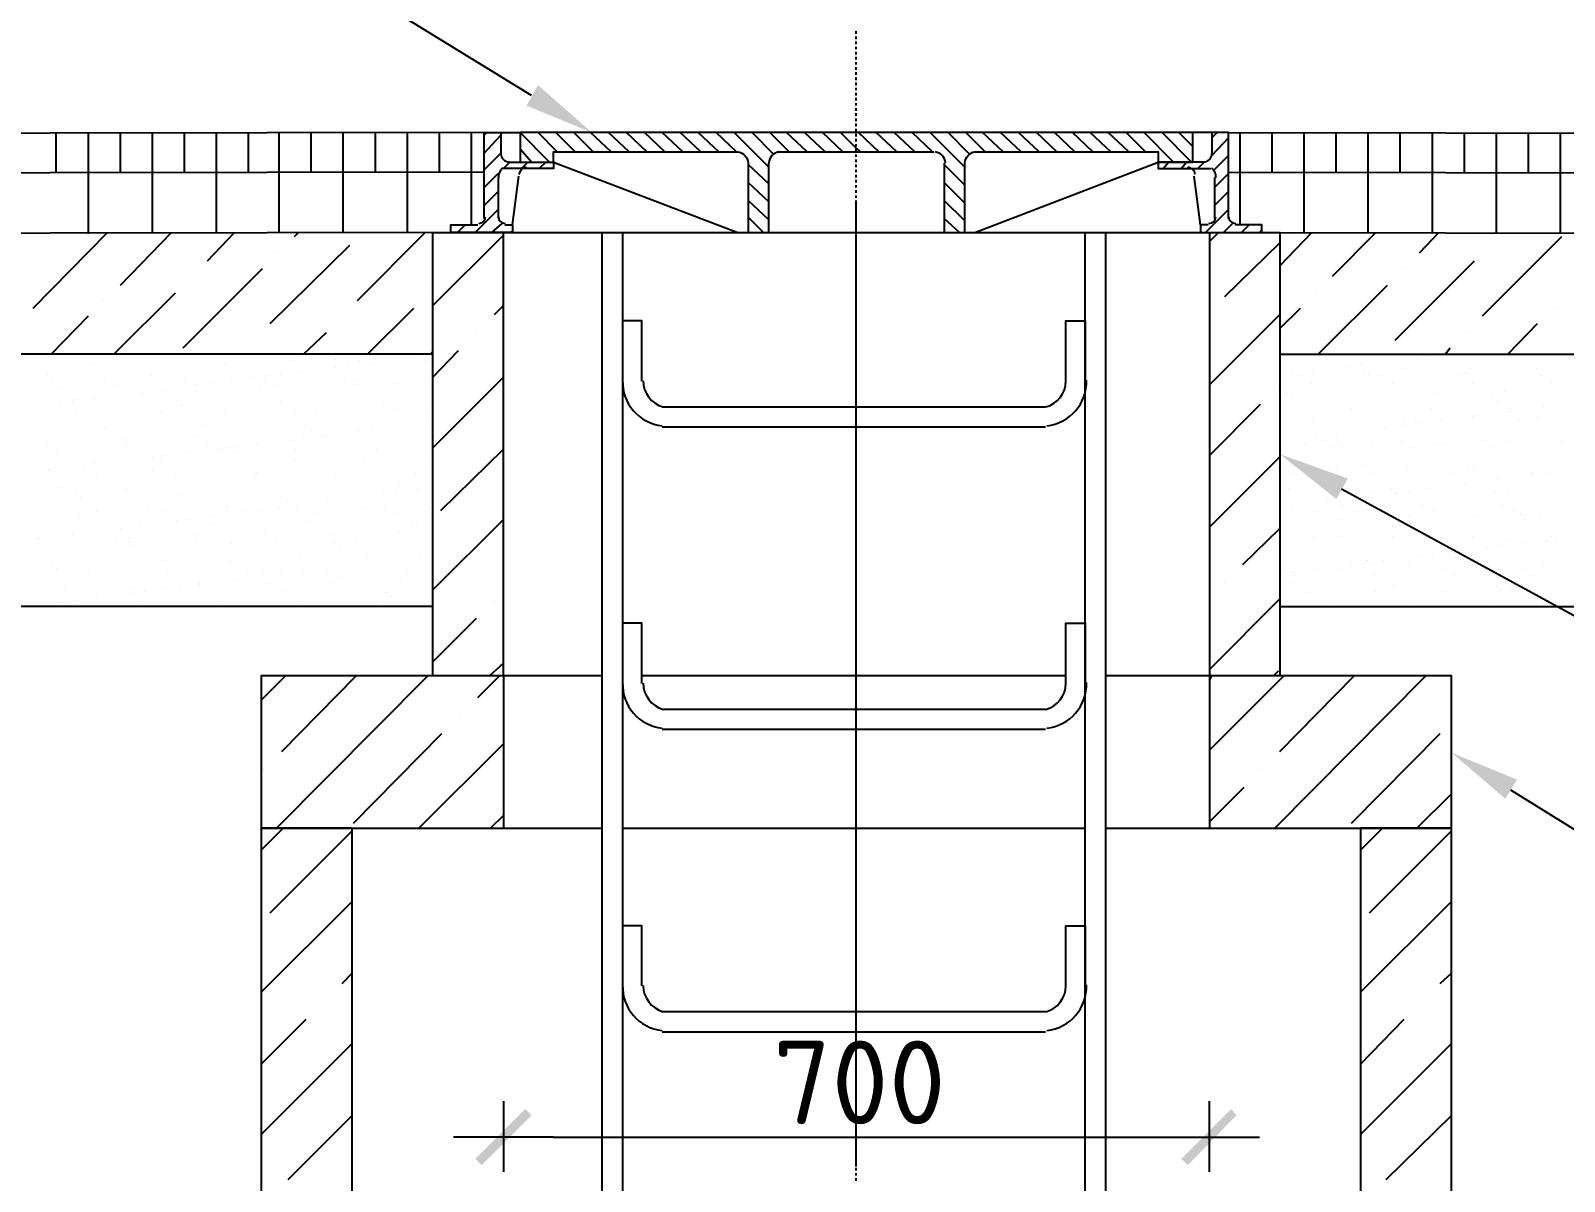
# Model space of a CAD drawing. Extents: x 8646 to 18206, y -17605 to -192.
# Drawn here: x 11437.5 to 11488.2, y -8217.4 to -8179.3 of the extents above; entities that cross this region are included whole.
import ezdxf

# ---------------------------------------------------------------- set-up
doc = ezdxf.new("R2010")
doc.units = 0
for name, color, linetype in [('PDF__0', 7, 'CONTINUOUS'), ('PDF__ПОС', 7, 'CONTINUOUS'), ('PDF__ПРОЕКТ', 7, 'CONTINUOUS'), ('PDF__ТЕКСТ', 7, 'CONTINUOUS'), ('PDF__УСИЛЕНИЕ', 7, 'CONTINUOUS')]:
    doc.layers.add(name, color=color, linetype=linetype)
doc.styles.add('PDF_ISOCPEUR', font='isocpeur.ttf')

msp = doc.modelspace()

# ---------------------------------------------------------------- linework, layer by layer
at = {"layer": 'PDF__0', "linetype": 'CONTINUOUS'}
for points in [[(11438.336, -8183.981), (11438.336, -8182.667)], [(11439.396, -8183.981), (11439.396, -8182.667)], [(11440.455, -8183.981), (11440.455, -8182.667)], [(11441.515, -8183.981), (11441.515, -8182.667)], [(11442.574, -8183.981), (11442.574, -8182.667)], [(11443.634, -8183.981), (11443.634, -8182.667)], [(11444.693, -8183.981), (11444.693, -8182.667)], [(11445.71, -8183.981), (11445.71, -8182.667)], [(11446.77, -8183.981), (11446.77, -8182.667)], [(11447.829, -8183.981), (11447.829, -8182.667)], [(11448.889, -8183.981), (11448.889, -8182.667)], [(11449.948, -8183.981), (11449.948, -8182.667)], [(11451.007, -8183.981), (11451.007, -8182.667)], [(11452.067, -8183.981), (11452.067, -8182.667)], [(11477.494, -8183.981), (11477.494, -8182.667)], [(11478.554, -8183.981), (11478.554, -8182.667)], [(11479.613, -8183.981), (11479.613, -8182.667)], [(11480.673, -8183.981), (11480.673, -8182.667)], [(11481.732, -8183.981), (11481.732, -8182.667)], [(11482.791, -8183.981), (11482.791, -8182.667)], [(11483.851, -8183.981), (11483.851, -8182.667)], [(11484.91, -8183.981), (11484.91, -8182.667)], [(11485.97, -8183.981), (11485.97, -8182.667)], [(11487.029, -8183.981), (11487.029, -8182.667)], [(11488.089, -8183.981), (11488.089, -8182.667)], [(11437.573, -8188.473), (11440.031, -8185.973)], [(11437.828, -8186.1), (11437.828, -8186.1)], [(11440.455, -8187.71), (11442.15, -8185.973)], [(11443.337, -8186.905), (11444.227, -8185.973)], [(11446.219, -8186.1), (11446.346, -8185.973)], [(11448.295, -8188.219), (11450.541, -8185.973)], [(11478.808, -8187.075), (11479.867, -8185.973)], [(11480.545, -8187.414), (11481.986, -8185.973)], [(11483.427, -8186.651), (11484.063, -8185.973)], [(11485.504, -8188.727), (11488.131, -8186.1)], [(11445.414, -8188.982), (11448.041, -8186.396)], [(11445.668, -8186.651), (11445.668, -8186.651)], [(11485.758, -8186.396), (11485.758, -8186.396)], [(11442.532, -8189.787), (11445.159, -8187.159)], [(11482.622, -8189.533), (11485.249, -8186.905)], [(11482.876, -8187.159), (11482.876, -8187.159)], [(11442.786, -8187.414), (11442.786, -8187.414)], [(11480.079, -8189.999), (11482.368, -8187.71)], [(11439.904, -8188.219), (11439.904, -8188.219)], [(11440.243, -8189.999), (11442.277, -8187.965)], [(11450.668, -8187.965), (11450.668, -8187.965)], [(11479.995, -8187.965), (11479.995, -8187.965)], [(11438.167, -8189.999), (11439.396, -8188.727)], [(11447.787, -8188.727), (11447.787, -8188.727)], [(11448.634, -8189.999), (11450.16, -8188.473)], [(11478.808, -8189.151), (11479.486, -8188.473)], [(11487.877, -8188.473), (11487.877, -8188.473)], [(11446.515, -8189.999), (11447.278, -8189.278)], [(11484.995, -8189.278), (11484.995, -8189.278)], [(11486.351, -8189.999), (11487.326, -8188.982)], [(11444.905, -8189.533), (11444.905, -8189.533)], [(11450.711, -8189.999), (11450.796, -8189.914)], [(11484.275, -8189.999), (11484.444, -8189.787)], [(11450.796, -8198.347), (11423.97, -8198.347)], [(11478.808, -8198.347), (11505.591, -8198.347)], [(11453.126, -8214.705), (11453.126, -8217.036)], [(11476.477, -8217.036), (11476.477, -8214.705)], [(11454.779, -8215.892), (11451.474, -8215.892)], [(11474.782, -8215.892), (11478.13, -8215.892)]]:
    msp.add_lwpolyline(points, dxfattribs=at)
for points in [[(11453.847, -8214.96), (11452.406, -8216.824), (11452.194, -8216.612)], [(11454.059, -8215.172), (11453.847, -8214.96), (11452.406, -8216.824)], [(11475.545, -8216.612), (11475.757, -8216.824), (11477.198, -8214.96)], [(11475.757, -8216.824), (11477.198, -8214.96), (11477.367, -8215.172)]]:
    msp.add_solid(points, dxfattribs=at)
at = {"layer": 'PDF__ПОС', "linetype": 'CONTINUOUS'}
for points in [[(11452.491, -8182.667), (11423.758, -8182.71)], [(11477.113, -8182.667), (11505.845, -8182.71)], [(11452.491, -8183.981), (11423.758, -8184.023)], [(11477.113, -8183.981), (11505.845, -8184.023)], [(11452.491, -8185.973), (11423.758, -8186.015)], [(11477.113, -8185.973), (11505.845, -8186.015)], [(11450.796, -8189.999), (11423.758, -8189.999)], [(11478.808, -8189.999), (11505.845, -8189.999)]]:
    msp.add_lwpolyline(points, dxfattribs=at)
at = {"layer": 'PDF__ПРОЕКТ', "linetype": 'CONTINUOUS'}
for points in [[(11439.396, -8186.015), (11439.396, -8183.981)], [(11441.515, -8185.973), (11441.515, -8183.981)], [(11443.634, -8185.973), (11443.634, -8183.981)], [(11445.71, -8185.973), (11445.71, -8183.981)], [(11447.829, -8185.973), (11447.829, -8183.981)], [(11449.948, -8185.973), (11449.948, -8183.981)], [(11452.067, -8185.718), (11452.067, -8183.981)], [(11477.494, -8185.718), (11477.494, -8183.981)], [(11479.613, -8185.973), (11479.613, -8183.981)], [(11481.732, -8185.973), (11481.732, -8183.981)], [(11483.851, -8185.973), (11483.851, -8183.981)], [(11485.97, -8185.973), (11485.97, -8183.981)], [(11488.089, -8185.973), (11488.089, -8183.981)], [(11439.48, -8190.338), (11439.48, -8190.338)], [(11440.752, -8190.041), (11440.752, -8190.041)], [(11441.727, -8190.295), (11441.727, -8190.295)], [(11443.888, -8190.295), (11443.888, -8190.295)], [(11444.015, -8189.999), (11444.015, -8189.999)], [(11446.176, -8190.211), (11446.176, -8190.211)], [(11447.405, -8190.041), (11447.405, -8190.041)], [(11447.575, -8190.168), (11447.575, -8190.168)], [(11447.575, -8190.422), (11447.575, -8190.422)], [(11447.999, -8190.38), (11447.999, -8190.38)], [(11448.38, -8190.211), (11448.38, -8190.211)], [(11448.719, -8190.295), (11448.719, -8190.295)], [(11449.863, -8190.126), (11449.863, -8190.126)], [(11450.287, -8190.083), (11450.287, -8190.083)], [(11450.541, -8190.211), (11450.541, -8190.211)], [(11481.054, -8190.422), (11481.054, -8190.422)], [(11481.478, -8190.338), (11481.478, -8190.338)], [(11482.198, -8190.253), (11482.198, -8190.253)], [(11483.342, -8190.126), (11483.342, -8190.126)], [(11483.766, -8190.041), (11483.766, -8190.041)], [(11438.04, -8190.677), (11438.04, -8190.677)], [(11438.209, -8190.804), (11438.209, -8190.804)], [(11439.947, -8190.804), (11439.947, -8190.804)], [(11441.472, -8190.719), (11441.472, -8190.719)], [(11442.617, -8190.804), (11442.617, -8190.804)], [(11444.142, -8190.889), (11444.142, -8190.889)], [(11444.863, -8190.761), (11444.863, -8190.761)], [(11445.032, -8190.889), (11445.032, -8190.889)], [(11445.244, -8190.804), (11445.244, -8190.804)], [(11445.286, -8190.719), (11445.286, -8190.719)], [(11445.753, -8190.677), (11445.753, -8190.677)], [(11446.431, -8190.592), (11446.431, -8190.592)], [(11447.871, -8190.804), (11447.871, -8190.804)], [(11448.295, -8190.846), (11448.295, -8190.846)], [(11450.499, -8190.804), (11450.499, -8190.804)], [(11479.232, -8190.634), (11479.232, -8190.634)], [(11479.528, -8190.719), (11479.528, -8190.719)], [(11479.91, -8190.55), (11479.91, -8190.55)], [(11480.588, -8190.55), (11480.588, -8190.55)], [(11481.563, -8190.55), (11481.563, -8190.55)], [(11481.732, -8190.677), (11481.732, -8190.677)], [(11482.156, -8190.719), (11482.156, -8190.719)], [(11482.876, -8190.465), (11482.876, -8190.465)], [(11484.783, -8190.719), (11484.783, -8190.719)], [(11484.995, -8190.634), (11484.995, -8190.634)], [(11485.08, -8190.465), (11485.08, -8190.465)], [(11487.284, -8190.465), (11487.284, -8190.465)], [(11487.453, -8190.719), (11487.453, -8190.719)], [(11487.792, -8190.931), (11487.792, -8190.931)], [(11437.701, -8191.058), (11437.701, -8191.058)], [(11438.421, -8191.143), (11438.421, -8191.143)], [(11440.328, -8191.016), (11440.328, -8191.016)], [(11440.582, -8191.185), (11440.582, -8191.185)], [(11440.752, -8191.312), (11440.752, -8191.312)], [(11441.176, -8191.27), (11441.176, -8191.27)], [(11441.854, -8191.185), (11441.854, -8191.185)], [(11442.871, -8191.101), (11442.871, -8191.101)], [(11442.956, -8191.016), (11442.956, -8191.016)], [(11442.998, -8191.016), (11442.998, -8191.016)], [(11443.464, -8190.973), (11443.464, -8190.973)], [(11445.074, -8191.058), (11445.074, -8191.058)], [(11445.583, -8191.016), (11445.583, -8191.016)], [(11447.236, -8191.058), (11447.236, -8191.058)], [(11448.21, -8191.016), (11448.21, -8191.016)], [(11449.524, -8190.973), (11449.524, -8190.973)], [(11479.02, -8191.27), (11479.02, -8191.27)], [(11479.189, -8191.44), (11479.189, -8191.44)], [(11479.571, -8191.355), (11479.571, -8191.355)], [(11479.867, -8190.973), (11479.867, -8190.973)], [(11481.774, -8191.312), (11481.774, -8191.312)], [(11482.452, -8191.355), (11482.452, -8191.355)], [(11482.537, -8190.973), (11482.537, -8190.973)], [(11483.936, -8191.312), (11483.936, -8191.312)], [(11485.165, -8190.973), (11485.165, -8190.973)], [(11485.843, -8191.397), (11485.843, -8191.397)], [(11486.224, -8191.228), (11486.224, -8191.228)], [(11438.463, -8191.651), (11438.463, -8191.651)], [(11438.887, -8191.567), (11438.887, -8191.567)], [(11438.93, -8191.482), (11438.93, -8191.482)], [(11438.972, -8191.863), (11438.972, -8191.863)], [(11439.608, -8191.482), (11439.608, -8191.482)], [(11441.599, -8191.863), (11441.599, -8191.863)], [(11441.769, -8191.906), (11441.769, -8191.906)], [(11442.32, -8191.524), (11442.32, -8191.524)], [(11442.489, -8191.651), (11442.489, -8191.651)], [(11444.227, -8191.863), (11444.227, -8191.863)], [(11445.753, -8191.567), (11445.753, -8191.567)], [(11446.219, -8191.863), (11446.219, -8191.863)], [(11446.897, -8191.863), (11446.897, -8191.863)], [(11448.422, -8191.821), (11448.422, -8191.821)], [(11449.143, -8191.609), (11449.143, -8191.609)], [(11449.312, -8191.736), (11449.312, -8191.736)], [(11449.524, -8191.821), (11449.524, -8191.821)], [(11450.584, -8191.821), (11450.584, -8191.821)], [(11481.181, -8191.779), (11481.181, -8191.779)], [(11483.809, -8191.779), (11483.809, -8191.779)], [(11486.012, -8191.524), (11486.012, -8191.524)], [(11486.394, -8191.906), (11486.394, -8191.906)], [(11486.436, -8191.779), (11486.436, -8191.779)], [(11486.817, -8191.863), (11486.817, -8191.863)], [(11487.538, -8191.736), (11487.538, -8191.736)], [(11439.565, -8191.948), (11439.565, -8191.948)], [(11439.777, -8192.245), (11439.777, -8192.245)], [(11439.947, -8192.414), (11439.947, -8192.414)], [(11443.21, -8192.33), (11443.21, -8192.33)], [(11443.93, -8191.948), (11443.93, -8191.948)], [(11446.6, -8192.372), (11446.6, -8192.372)], [(11449.482, -8192.372), (11449.482, -8192.372)], [(11450.033, -8192.414), (11450.033, -8192.414)], [(11450.626, -8192.202), (11450.626, -8192.202)], [(11479.91, -8192.118), (11479.91, -8192.118)], [(11480.63, -8192.202), (11480.63, -8192.202)], [(11482.919, -8192.118), (11482.919, -8192.118)], [(11482.961, -8192.372), (11482.961, -8192.372)], [(11483.3, -8192.118), (11483.3, -8192.118)], [(11483.47, -8192.287), (11483.47, -8192.287)], [(11484.105, -8192.202), (11484.105, -8192.202)], [(11484.571, -8192.16), (11484.571, -8192.16)], [(11485.165, -8192.075), (11485.165, -8192.075)], [(11485.249, -8192.033), (11485.249, -8192.033)], [(11486.733, -8192.202), (11486.733, -8192.202)], [(11487.326, -8192.075), (11487.326, -8192.075)], [(11437.997, -8192.923), (11437.997, -8192.923)], [(11438.463, -8192.796), (11438.463, -8192.796)], [(11440.625, -8192.796), (11440.625, -8192.796)], [(11440.625, -8192.923), (11440.625, -8192.923)], [(11442.913, -8192.711), (11442.913, -8192.711)], [(11443.295, -8192.923), (11443.295, -8192.923)], [(11445.117, -8192.669), (11445.117, -8192.669)], [(11445.922, -8192.923), (11445.922, -8192.923)], [(11446.092, -8192.838), (11446.092, -8192.838)], [(11446.515, -8192.753), (11446.515, -8192.753)], [(11446.77, -8192.499), (11446.77, -8192.499)], [(11447.193, -8192.669), (11447.193, -8192.669)], [(11447.278, -8192.711), (11447.278, -8192.711)], [(11448.338, -8192.541), (11448.338, -8192.541)], [(11448.55, -8192.923), (11448.55, -8192.923)], [(11448.804, -8192.457), (11448.804, -8192.457)], [(11449.567, -8192.626), (11449.567, -8192.626)], [(11479.571, -8192.796), (11479.571, -8192.796)], [(11479.995, -8192.753), (11479.995, -8192.753)], [(11480.206, -8192.838), (11480.206, -8192.838)], [(11480.673, -8192.669), (11480.673, -8192.669)], [(11480.757, -8192.88), (11480.757, -8192.88)], [(11481.817, -8192.499), (11481.817, -8192.499)], [(11482.283, -8192.457), (11482.283, -8192.457)], [(11482.834, -8192.838), (11482.834, -8192.838)], [(11485.504, -8192.838), (11485.504, -8192.838)], [(11486.309, -8192.88), (11486.309, -8192.88)], [(11488.131, -8192.838), (11488.131, -8192.838)], [(11438.379, -8193.177), (11438.379, -8193.177)], [(11440.667, -8193.05), (11440.667, -8193.05)], [(11441.006, -8193.135), (11441.006, -8193.135)], [(11441.515, -8193.431), (11441.515, -8193.431)], [(11441.938, -8193.347), (11441.938, -8193.347)], [(11442.659, -8193.262), (11442.659, -8193.262)], [(11443.634, -8193.135), (11443.634, -8193.135)], [(11443.803, -8193.135), (11443.803, -8193.135)], [(11444.057, -8193.092), (11444.057, -8193.092)], [(11444.227, -8193.05), (11444.227, -8193.05)], [(11444.227, -8193.262), (11444.227, -8193.262)], [(11444.947, -8192.965), (11444.947, -8192.965)], [(11446.261, -8193.135), (11446.261, -8193.135)], [(11447.49, -8193.177), (11447.49, -8193.177)], [(11448.931, -8193.135), (11448.931, -8193.135)], [(11479.613, -8192.965), (11479.613, -8192.965)], [(11480.545, -8193.092), (11480.545, -8193.092)], [(11480.884, -8193.008), (11480.884, -8193.008)], [(11481.859, -8192.965), (11481.859, -8192.965)], [(11483.215, -8193.092), (11483.215, -8193.092)], [(11484.02, -8192.965), (11484.02, -8192.965)], [(11484.19, -8192.965), (11484.19, -8192.965)], [(11485.843, -8193.092), (11485.843, -8193.092)], [(11487.58, -8192.965), (11487.58, -8192.965)], [(11487.75, -8193.135), (11487.75, -8193.135)], [(11438.082, -8193.855), (11438.082, -8193.855)], [(11438.124, -8193.813), (11438.124, -8193.813)], [(11439.226, -8193.728), (11439.226, -8193.728)], [(11439.608, -8193.601), (11439.608, -8193.601)], [(11439.692, -8193.686), (11439.692, -8193.686)], [(11440.37, -8193.558), (11440.37, -8193.558)], [(11441.515, -8193.855), (11441.515, -8193.855)], [(11441.811, -8193.558), (11441.811, -8193.558)], [(11443.973, -8193.558), (11443.973, -8193.558)], [(11444.947, -8193.898), (11444.947, -8193.898)], [(11446.261, -8193.474), (11446.261, -8193.474)], [(11448.338, -8193.94), (11448.338, -8193.94)], [(11448.507, -8193.474), (11448.507, -8193.474)], [(11450.202, -8193.94), (11450.202, -8193.94)], [(11450.668, -8193.474), (11450.668, -8193.474)], [(11479.232, -8193.898), (11479.232, -8193.898)], [(11480.715, -8193.813), (11480.715, -8193.813)], [(11481.647, -8193.686), (11481.647, -8193.686)], [(11481.859, -8193.898), (11481.859, -8193.898)], [(11483.003, -8193.728), (11483.003, -8193.728)], [(11484.487, -8193.898), (11484.487, -8193.898)], [(11485.038, -8193.728), (11485.038, -8193.728)], [(11485.207, -8193.728), (11485.207, -8193.728)], [(11485.207, -8193.855), (11485.207, -8193.855)], [(11487.114, -8193.898), (11487.114, -8193.898)], [(11487.368, -8193.728), (11487.368, -8193.728)], [(11487.623, -8193.94), (11487.623, -8193.94)], [(11438.506, -8194.406), (11438.506, -8194.406)], [(11439.65, -8193.982), (11439.65, -8193.982)], [(11440.667, -8194.448), (11440.667, -8194.448)], [(11441.684, -8193.982), (11441.684, -8193.982)], [(11442.277, -8193.982), (11442.277, -8193.982)], [(11442.956, -8194.364), (11442.956, -8194.364)], [(11444.905, -8193.982), (11444.905, -8193.982)], [(11445.159, -8194.321), (11445.159, -8194.321)], [(11447.363, -8194.321), (11447.363, -8194.321)], [(11447.575, -8193.982), (11447.575, -8193.982)], [(11448.507, -8194.109), (11448.507, -8194.109)], [(11449.651, -8194.237), (11449.651, -8194.237)], [(11450.287, -8194.448), (11450.287, -8194.448)], [(11479.105, -8194.448), (11479.105, -8194.448)], [(11482.495, -8194.448), (11482.495, -8194.448)], [(11483.766, -8194.448), (11483.766, -8194.448)], [(11484.91, -8194.279), (11484.91, -8194.279)], [(11485.334, -8194.237), (11485.334, -8194.237)], [(11486.012, -8194.152), (11486.012, -8194.152)], [(11487.157, -8193.982), (11487.157, -8193.982)], [(11438.972, -8194.576), (11438.972, -8194.576)], [(11439.141, -8194.745), (11439.141, -8194.745)], [(11442.405, -8194.66), (11442.405, -8194.66)], [(11445.795, -8194.703), (11445.795, -8194.703)], [(11445.964, -8194.83), (11445.964, -8194.83)], [(11446.854, -8194.915), (11446.854, -8194.915)], [(11447.321, -8194.872), (11447.321, -8194.872)], [(11447.999, -8194.745), (11447.999, -8194.745)], [(11449.143, -8194.618), (11449.143, -8194.618)], [(11449.228, -8194.745), (11449.228, -8194.745)], [(11449.567, -8194.576), (11449.567, -8194.576)], [(11479.698, -8194.618), (11479.698, -8194.618)], [(11480.334, -8194.872), (11480.334, -8194.872)], [(11480.8, -8194.83), (11480.8, -8194.83)], [(11480.884, -8194.957), (11480.884, -8194.957)], [(11481.478, -8194.745), (11481.478, -8194.745)], [(11481.902, -8194.576), (11481.902, -8194.576)], [(11482.622, -8194.576), (11482.622, -8194.576)], [(11482.622, -8194.618), (11482.622, -8194.618)], [(11483.046, -8194.533), (11483.046, -8194.533)], [(11483.512, -8194.957), (11483.512, -8194.957)], [(11484.063, -8194.576), (11484.063, -8194.576)], [(11485.928, -8194.533), (11485.928, -8194.533)], [(11486.182, -8194.957), (11486.182, -8194.957)], [(11486.351, -8194.491), (11486.351, -8194.491)], [(11438.675, -8195.042), (11438.675, -8195.042)], [(11439.057, -8195.296), (11439.057, -8195.296)], [(11439.65, -8195.211), (11439.65, -8195.211)], [(11439.862, -8195.423), (11439.862, -8195.423)], [(11441.345, -8195.042), (11441.345, -8195.042)], [(11441.684, -8195.296), (11441.684, -8195.296)], [(11441.854, -8195.169), (11441.854, -8195.169)], [(11442.744, -8195.466), (11442.744, -8195.466)], [(11443.252, -8195.423), (11443.252, -8195.423)], [(11443.422, -8195.381), (11443.422, -8195.381)], [(11443.973, -8195.042), (11443.973, -8195.042)], [(11444.015, -8195.211), (11444.015, -8195.211)], [(11444.312, -8195.254), (11444.312, -8195.254)], [(11444.566, -8195.211), (11444.566, -8195.211)], [(11445.032, -8195.169), (11445.032, -8195.169)], [(11445.71, -8195.084), (11445.71, -8195.084)], [(11446.303, -8195.126), (11446.303, -8195.126)], [(11446.6, -8195.042), (11446.6, -8195.042)], [(11446.982, -8195.254), (11446.982, -8195.254)], [(11448.55, -8195.084), (11448.55, -8195.084)], [(11449.228, -8195.042), (11449.228, -8195.042)], [(11449.609, -8195.254), (11449.609, -8195.254)], [(11450.711, -8195.084), (11450.711, -8195.084)], [(11479.189, -8195.042), (11479.189, -8195.042)], [(11479.952, -8195.211), (11479.952, -8195.211)], [(11480.079, -8195.338), (11480.079, -8195.338)], [(11480.757, -8195.466), (11480.757, -8195.466)], [(11481.266, -8195.211), (11481.266, -8195.211)], [(11483.046, -8195.381), (11483.046, -8195.381)], [(11483.385, -8195.296), (11483.385, -8195.296)], [(11483.893, -8195.211), (11483.893, -8195.211)], [(11485.249, -8195.338), (11485.249, -8195.338)], [(11486.521, -8195.211), (11486.521, -8195.211)], [(11486.775, -8195.296), (11486.775, -8195.296)], [(11486.902, -8195.466), (11486.902, -8195.466)], [(11487.411, -8195.381), (11487.411, -8195.381)], [(11438.887, -8195.974), (11438.887, -8195.974)], [(11440.031, -8195.805), (11440.031, -8195.805)], [(11440.455, -8195.762), (11440.455, -8195.762)], [(11441.133, -8195.677), (11441.133, -8195.677)], [(11442.32, -8195.508), (11442.32, -8195.508)], [(11442.998, -8195.974), (11442.998, -8195.974)], [(11443.422, -8195.593), (11443.422, -8195.593)], [(11445.244, -8195.932), (11445.244, -8195.932)], [(11446.685, -8195.508), (11446.685, -8195.508)], [(11447.405, -8195.974), (11447.405, -8195.974)], [(11449.694, -8195.889), (11449.694, -8195.889)], [(11450.075, -8195.55), (11450.075, -8195.55)], [(11450.245, -8195.677), (11450.245, -8195.677)], [(11437.701, -8196.101), (11437.701, -8196.101)], [(11437.743, -8196.101), (11437.743, -8196.101)], [(11438.167, -8196.059), (11438.167, -8196.059)], [(11438.548, -8196.059), (11438.548, -8196.059)], [(11440.328, -8196.101), (11440.328, -8196.101)], [(11440.709, -8196.059), (11440.709, -8196.059)], [(11440.709, -8196.186), (11440.709, -8196.186)], [(11440.879, -8196.313), (11440.879, -8196.313)], [(11442.956, -8196.101), (11442.956, -8196.101)], [(11444.142, -8196.271), (11444.142, -8196.271)], [(11445.625, -8196.101), (11445.625, -8196.101)], [(11447.532, -8196.271), (11447.532, -8196.271)], [(11447.702, -8196.44), (11447.702, -8196.44)], [(11448.253, -8196.101), (11448.253, -8196.101)], [(11479.74, -8196.228), (11479.74, -8196.228)], [(11479.91, -8196.016), (11479.91, -8196.016)], [(11480.842, -8196.016), (11480.842, -8196.016)], [(11481.944, -8196.228), (11481.944, -8196.228)], [(11482.537, -8196.016), (11482.537, -8196.016)], [(11484.105, -8196.228), (11484.105, -8196.228)], [(11484.232, -8196.059), (11484.232, -8196.059)], [(11484.36, -8196.186), (11484.36, -8196.186)], [(11485.165, -8196.016), (11485.165, -8196.016)], [(11485.673, -8196.398), (11485.673, -8196.398)], [(11486.139, -8196.313), (11486.139, -8196.313)], [(11486.394, -8196.144), (11486.394, -8196.144)], [(11486.817, -8196.228), (11486.817, -8196.228)], [(11487.665, -8196.144), (11487.665, -8196.144)], [(11487.792, -8196.016), (11487.792, -8196.016)], [(11487.962, -8196.101), (11487.962, -8196.101)], [(11438.167, -8196.906), (11438.167, -8196.906)], [(11439.692, -8196.864), (11439.692, -8196.864)], [(11441.599, -8196.991), (11441.599, -8196.991)], [(11441.938, -8196.822), (11441.938, -8196.822)], [(11444.1, -8196.822), (11444.1, -8196.822)], [(11446.388, -8196.737), (11446.388, -8196.737)], [(11447.66, -8196.991), (11447.66, -8196.991)], [(11448.083, -8196.949), (11448.083, -8196.949)], [(11448.592, -8196.737), (11448.592, -8196.737)], [(11448.761, -8196.864), (11448.761, -8196.864)], [(11449.906, -8196.695), (11449.906, -8196.695)], [(11450.372, -8196.652), (11450.372, -8196.652)], [(11450.753, -8196.737), (11450.753, -8196.737)], [(11481.139, -8196.991), (11481.139, -8196.991)], [(11481.563, -8196.906), (11481.563, -8196.906)], [(11481.69, -8196.822), (11481.69, -8196.822)], [(11481.817, -8196.949), (11481.817, -8196.949)], [(11482.241, -8196.822), (11482.241, -8196.822)], [(11483.088, -8196.991), (11483.088, -8196.991)], [(11483.385, -8196.695), (11483.385, -8196.695)], [(11483.851, -8196.61), (11483.851, -8196.61)], [(11484.529, -8196.525), (11484.529, -8196.525)], [(11485.122, -8196.864), (11485.122, -8196.864)], [(11485.292, -8196.991), (11485.292, -8196.991)], [(11487.496, -8196.991), (11487.496, -8196.991)], [(11438.336, -8197.076), (11438.336, -8197.076)], [(11439.396, -8197.161), (11439.396, -8197.161)], [(11439.735, -8197.415), (11439.735, -8197.415)], [(11442.023, -8197.161), (11442.023, -8197.161)], [(11442.362, -8197.415), (11442.362, -8197.415)], [(11444.227, -8197.457), (11444.227, -8197.457)], [(11444.651, -8197.161), (11444.651, -8197.161)], [(11444.99, -8197.034), (11444.99, -8197.034)], [(11444.99, -8197.373), (11444.99, -8197.373)], [(11445.159, -8197.161), (11445.159, -8197.161)], [(11445.371, -8197.288), (11445.371, -8197.288)], [(11445.795, -8197.245), (11445.795, -8197.245)], [(11446.473, -8197.161), (11446.473, -8197.161)], [(11447.278, -8197.161), (11447.278, -8197.161)], [(11447.66, -8197.373), (11447.66, -8197.373)], [(11448.422, -8197.118), (11448.422, -8197.118)], [(11449.736, -8197.5), (11449.736, -8197.5)], [(11449.906, -8197.161), (11449.906, -8197.161)], [(11450.287, -8197.373), (11450.287, -8197.373)], [(11478.85, -8197.288), (11478.85, -8197.288)], [(11478.935, -8197.118), (11478.935, -8197.118)], [(11479.274, -8197.203), (11479.274, -8197.203)], [(11479.316, -8197.33), (11479.316, -8197.33)], [(11479.952, -8197.118), (11479.952, -8197.118)], [(11480.8, -8197.076), (11480.8, -8197.076)], [(11481.563, -8197.118), (11481.563, -8197.118)], [(11481.944, -8197.33), (11481.944, -8197.33)], [(11484.232, -8197.076), (11484.232, -8197.076)], [(11484.571, -8197.33), (11484.571, -8197.33)], [(11486.86, -8197.076), (11486.86, -8197.076)], [(11487.199, -8197.33), (11487.199, -8197.33)], [(11438.633, -8197.669), (11438.633, -8197.669)], [(11439.057, -8197.754), (11439.057, -8197.754)], [(11440.794, -8197.712), (11440.794, -8197.712)], [(11440.794, -8197.923), (11440.794, -8197.923)], [(11441.26, -8197.839), (11441.26, -8197.839)], [(11441.938, -8197.754), (11441.938, -8197.754)], [(11442.447, -8197.754), (11442.447, -8197.754)], [(11442.617, -8197.923), (11442.617, -8197.923)], [(11443.083, -8197.584), (11443.083, -8197.584)], [(11443.083, -8197.627), (11443.083, -8197.627)], [(11443.506, -8197.542), (11443.506, -8197.542)], [(11445.286, -8197.584), (11445.286, -8197.584)], [(11445.88, -8197.839), (11445.88, -8197.839)], [(11447.448, -8197.584), (11447.448, -8197.584)], [(11449.27, -8197.881), (11449.27, -8197.881)], [(11449.439, -8198.008), (11449.439, -8198.008)], [(11479.147, -8197.542), (11479.147, -8197.542)], [(11479.274, -8197.669), (11479.274, -8197.669)], [(11479.783, -8197.881), (11479.783, -8197.881)], [(11481.986, -8197.839), (11481.986, -8197.839)], [(11482.58, -8197.627), (11482.58, -8197.627)], [(11484.19, -8197.839), (11484.19, -8197.839)], [(11485.97, -8197.669), (11485.97, -8197.669)], [(11486.097, -8197.796), (11486.097, -8197.796)], [(11486.436, -8197.796), (11486.436, -8197.796)], [(11438.379, -8198.22), (11438.379, -8198.22)], [(11438.506, -8198.22), (11438.506, -8198.22)], [(11438.972, -8198.135), (11438.972, -8198.135)], [(11439.65, -8198.051), (11439.65, -8198.051)], [(11441.006, -8198.22), (11441.006, -8198.22)], [(11443.676, -8198.22), (11443.676, -8198.22)], [(11446.303, -8198.22), (11446.303, -8198.22)], [(11448.931, -8198.22), (11448.931, -8198.22)], [(11480.588, -8198.135), (11480.588, -8198.135)], [(11483.215, -8198.135), (11483.215, -8198.135)], [(11485.843, -8198.135), (11485.843, -8198.135)], [(11487.58, -8198.305), (11487.58, -8198.305)]]:
    msp.add_lwpolyline(points, dxfattribs=at)
at = {"layer": 'PDF__УСИЛЕНИЕ', "linetype": 'CONTINUOUS'}
for points in [[(11454.059, -8181.438), (11437.701, -8171.394)], [(11464.781, -8179.319), (11464.781, -8179.404)], [(11464.781, -8179.446), (11464.781, -8179.446)], [(11464.781, -8179.489), (11464.781, -8179.574)], [(11464.781, -8179.616), (11464.781, -8179.616)], [(11464.781, -8179.658), (11464.781, -8179.743)], [(11464.781, -8179.785), (11464.781, -8179.785)], [(11464.781, -8179.828), (11464.781, -8179.913)], [(11464.781, -8179.955), (11464.781, -8179.955)], [(11464.781, -8179.997), (11464.781, -8180.082)], [(11464.781, -8180.124), (11464.781, -8180.124)], [(11464.781, -8180.167), (11464.781, -8180.252)], [(11464.781, -8180.294), (11464.781, -8180.294)], [(11464.781, -8180.336), (11464.781, -8180.421)], [(11464.781, -8180.463), (11464.781, -8180.463)], [(11464.781, -8180.506), (11464.781, -8180.591)], [(11464.781, -8180.633), (11464.781, -8180.633)], [(11464.781, -8180.675), (11464.781, -8180.76)], [(11464.781, -8180.803), (11464.781, -8180.803)], [(11464.781, -8180.845), (11464.781, -8180.93)], [(11464.781, -8180.972), (11464.781, -8180.972)], [(11464.781, -8181.014), (11464.781, -8181.099)], [(11464.781, -8181.142), (11464.781, -8181.142)], [(11464.781, -8181.184), (11464.781, -8181.269)], [(11464.781, -8181.311), (11464.781, -8181.311)], [(11464.781, -8181.353), (11464.781, -8181.438)], [(11464.781, -8181.481), (11464.781, -8181.481)], [(11464.781, -8181.523), (11464.781, -8181.608)], [(11464.781, -8181.65), (11464.781, -8181.65)], [(11464.781, -8181.692), (11464.781, -8181.777)], [(11464.781, -8181.82), (11464.781, -8181.82)], [(11464.781, -8181.862), (11464.781, -8181.947)], [(11464.781, -8181.989), (11464.781, -8181.989)], [(11464.781, -8182.031), (11464.781, -8182.116)], [(11464.781, -8182.159), (11464.781, -8182.159)], [(11464.781, -8182.201), (11464.781, -8182.286)], [(11452.491, -8185.507), (11452.491, -8182.667), (11453.042, -8182.667), (11453.042, -8183.388)], [(11452.491, -8182.752), (11452.576, -8182.667)], [(11452.491, -8183.345), (11453.042, -8182.752)], [(11454.652, -8183.642), (11453.677, -8182.667)], [(11454.906, -8183.303), (11454.271, -8182.667)], [(11455.5, -8183.303), (11454.864, -8182.667)], [(11456.093, -8183.303), (11455.457, -8182.667)], [(11456.686, -8183.303), (11456.008, -8182.667)], [(11457.28, -8183.303), (11456.601, -8182.667)], [(11457.873, -8183.303), (11457.195, -8182.667)], [(11458.466, -8183.303), (11457.788, -8182.667)], [(11459.059, -8183.303), (11458.381, -8182.667)], [(11459.653, -8183.303), (11458.975, -8182.667)], [(11460.246, -8183.303), (11459.568, -8182.667)], [(11460.839, -8183.303), (11460.161, -8182.667)], [(11461.899, -8183.811), (11460.755, -8182.667)], [(11462.068, -8183.388), (11461.348, -8182.667)], [(11462.577, -8183.303), (11461.941, -8182.667)], [(11463.17, -8183.303), (11462.492, -8182.667)], [(11463.763, -8183.303), (11463.085, -8182.667)], [(11464.357, -8183.303), (11463.679, -8182.667)], [(11464.95, -8183.303), (11464.781, -8183.176), (11464.272, -8182.667)], [(11464.781, -8182.328), (11464.781, -8182.328)], [(11464.781, -8182.371), (11464.781, -8182.455)], [(11464.781, -8182.498), (11464.781, -8182.498)], [(11464.781, -8182.54), (11464.781, -8182.625)], [(11464.781, -8182.667), (11464.781, -8182.667)], [(11464.781, -8182.71), (11464.781, -8182.794)], [(11465.543, -8183.303), (11464.865, -8182.667)], [(11466.137, -8183.303), (11465.459, -8182.667)], [(11466.73, -8183.303), (11466.052, -8182.667)], [(11467.323, -8183.303), (11466.645, -8182.667)], [(11468.383, -8183.811), (11467.239, -8182.667)], [(11468.552, -8183.388), (11467.832, -8182.667)], [(11469.061, -8183.303), (11468.425, -8182.667)], [(11469.654, -8183.303), (11468.976, -8182.667)], [(11470.247, -8183.303), (11469.569, -8182.667)], [(11470.841, -8183.303), (11470.163, -8182.667)], [(11471.434, -8183.303), (11470.756, -8182.667)], [(11472.027, -8183.303), (11471.349, -8182.667)], [(11472.621, -8183.303), (11471.943, -8182.667)], [(11473.214, -8183.303), (11472.536, -8182.667)], [(11473.807, -8183.303), (11473.129, -8182.667)], [(11474.358, -8183.303), (11473.722, -8182.667)], [(11475.29, -8183.642), (11474.316, -8182.667)], [(11475.884, -8183.642), (11474.909, -8182.667)], [(11475.926, -8183.133), (11475.46, -8182.667)], [(11476.562, -8182.667), (11475.926, -8182.667)], [(11476.562, -8182.837), (11476.731, -8182.667)], [(11477.113, -8185.507), (11477.113, -8182.667), (11476.562, -8182.667), (11476.562, -8183.388)], [(11454.059, -8183.642), (11453.677, -8183.218)], [(11462.195, -8183.303), (11464.781, -8183.303), (11467.366, -8183.303)], [(11464.781, -8182.837), (11464.781, -8182.837)], [(11464.781, -8182.879), (11464.781, -8182.964)], [(11464.781, -8183.006), (11464.781, -8183.006)], [(11464.781, -8183.049), (11464.781, -8183.133)], [(11464.781, -8183.176), (11464.781, -8183.176)], [(11464.781, -8183.218), (11464.781, -8183.303)], [(11476.562, -8183.43), (11477.113, -8182.837)], [(11452.491, -8183.896), (11453.042, -8183.345)], [(11453.126, -8183.854), (11453.338, -8183.642)], [(11453.72, -8183.854), (11453.932, -8183.642)], [(11454.313, -8183.854), (11454.525, -8183.642)], [(11454.779, -8183.642), (11460.882, -8185.973), (11464.781, -8185.973), (11468.722, -8185.973), (11474.782, -8183.642)], [(11461.221, -8183.684), (11461.221, -8185.973), (11461.899, -8185.973), (11461.899, -8183.684)], [(11461.899, -8184.362), (11461.221, -8183.727)], [(11464.781, -8183.345), (11464.781, -8183.345)], [(11464.781, -8183.388), (11464.781, -8183.472)], [(11464.781, -8183.515), (11464.781, -8183.515)], [(11464.781, -8183.557), (11464.781, -8183.642)], [(11464.781, -8183.684), (11464.781, -8183.684)], [(11464.781, -8183.727), (11464.781, -8183.811)], [(11467.705, -8183.684), (11467.705, -8185.973), (11468.383, -8185.973), (11468.383, -8183.684)], [(11468.383, -8184.405), (11467.705, -8183.727)], [(11476.265, -8183.642), (11474.782, -8183.642), (11474.782, -8183.854), (11476.519, -8183.854)], [(11474.951, -8183.854), (11475.121, -8183.642)], [(11475.545, -8183.854), (11475.714, -8183.642)], [(11476.096, -8183.854), (11476.308, -8183.642)], [(11476.604, -8183.939), (11477.113, -8183.43)], [(11452.491, -8184.489), (11452.957, -8184.023)], [(11452.957, -8184.15), (11452.957, -8185.507)], [(11453.423, -8185.718), (11453.635, -8184.108)], [(11461.899, -8184.956), (11461.221, -8184.32)], [(11464.781, -8183.854), (11464.781, -8183.854)], [(11464.781, -8183.896), (11464.781, -8183.981)], [(11464.781, -8184.023), (11464.781, -8184.023)], [(11464.781, -8184.066), (11464.781, -8184.15)], [(11464.781, -8184.193), (11464.781, -8184.193)], [(11464.781, -8184.235), (11464.781, -8184.32)], [(11468.383, -8184.998), (11467.705, -8184.32)], [(11476.18, -8185.718), (11475.969, -8184.108)], [(11476.647, -8184.489), (11477.113, -8184.023)], [(11476.647, -8184.15), (11476.647, -8185.507)], [(11452.491, -8185.083), (11452.957, -8184.617)], [(11464.781, -8184.362), (11464.781, -8184.362)], [(11464.781, -8184.405), (11464.781, -8184.489)], [(11464.781, -8184.532), (11464.781, -8184.532)], [(11464.781, -8184.574), (11464.781, -8184.659)], [(11464.781, -8184.701), (11464.781, -8184.701)], [(11464.781, -8184.744), (11464.781, -8184.828)], [(11476.647, -8185.083), (11477.113, -8184.617)], [(11452.194, -8185.973), (11452.957, -8185.21)], [(11461.899, -8185.549), (11461.221, -8184.913)], [(11464.781, -8184.871), (11464.781, -8184.871)], [(11464.781, -8184.913), (11464.781, -8184.998), (11464.781, -8185.04), (11464.781, -8185.168), (11464.781, -8185.21), (11464.781, -8185.337), (11464.781, -8185.379), (11464.781, -8185.507), (11464.781, -8185.549), (11464.781, -8185.676), (11464.781, -8185.718), (11464.781, -8185.846), (11464.781, -8185.888), (11464.781, -8186.015), (11464.781, -8186.057), (11464.781, -8186.185), (11464.781, -8186.227), (11464.781, -8186.354), (11464.781, -8186.396), (11464.781, -8186.524), (11464.781, -8186.566), (11464.781, -8186.693), (11464.781, -8186.736), (11464.781, -8186.863), (11464.781, -8186.905), (11464.781, -8187.032), (11464.781, -8187.075), (11464.781, -8187.202), (11464.781, -8187.244), (11464.781, -8187.371), (11464.781, -8187.414), (11464.781, -8187.541), (11464.781, -8187.583), (11464.781, -8187.71), (11464.781, -8187.753), (11464.781, -8187.88), (11464.781, -8187.922), (11464.781, -8188.049), (11464.781, -8188.092), (11464.781, -8188.219), (11464.781, -8188.261), (11464.781, -8188.388), (11464.781, -8188.431), (11464.781, -8188.558), (11464.781, -8188.6), (11464.781, -8188.727), (11464.781, -8188.77), (11464.781, -8188.897), (11464.781, -8188.939), (11464.781, -8189.066), (11464.781, -8189.109), (11464.781, -8189.236), (11464.781, -8189.278), (11464.781, -8189.405), (11464.781, -8189.448), (11464.781, -8189.575), (11464.781, -8189.617), (11464.781, -8189.744), (11464.781, -8189.787), (11464.781, -8189.914), (11464.781, -8189.956), (11464.781, -8190.083), (11464.781, -8190.126), (11464.781, -8190.253), (11464.781, -8190.295), (11464.781, -8190.422), (11464.781, -8190.465), (11464.781, -8190.592), (11464.781, -8190.634), (11464.781, -8190.761), (11464.781, -8190.804), (11464.781, -8190.931), (11464.781, -8190.973), (11464.781, -8191.101), (11464.781, -8191.143), (11464.781, -8191.27), (11464.781, -8191.312), (11464.781, -8191.44), (11464.781, -8191.482), (11464.781, -8191.609), (11464.781, -8191.651), (11464.781, -8191.779), (11464.781, -8191.821), (11464.781, -8191.948), (11464.781, -8191.99), (11464.781, -8192.118), (11464.781, -8192.16), (11464.781, -8192.287), (11464.781, -8192.33), (11464.781, -8192.457), (11464.781, -8192.499), (11464.781, -8192.626), (11464.781, -8192.669), (11464.781, -8192.796), (11464.781, -8192.838), (11464.781, -8192.965), (11464.781, -8193.008), (11464.781, -8193.135), (11464.781, -8193.177), (11464.781, -8193.304), (11464.781, -8193.347), (11464.781, -8193.474), (11464.781, -8193.516), (11464.781, -8193.643), (11464.781, -8193.686), (11464.781, -8193.813), (11464.781, -8193.855), (11464.781, -8193.982), (11464.781, -8194.025), (11464.781, -8194.152), (11464.781, -8194.194), (11464.781, -8194.321), (11464.781, -8194.364), (11464.781, -8194.491), (11464.781, -8194.533), (11464.781, -8194.66), (11464.781, -8194.703), (11464.781, -8194.83), (11464.781, -8194.872), (11464.781, -8194.999), (11464.781, -8195.042), (11464.781, -8195.169), (11464.781, -8195.211), (11464.781, -8195.338), (11464.781, -8195.381), (11464.781, -8195.508), (11464.781, -8195.55), (11464.781, -8195.677), (11464.781, -8195.72), (11464.781, -8195.847), (11464.781, -8195.889), (11464.781, -8196.016), (11464.781, -8196.059), (11464.781, -8196.186), (11464.781, -8196.228), (11464.781, -8196.355), (11464.781, -8196.398), (11464.781, -8196.525), (11464.781, -8196.567), (11464.781, -8196.695), (11464.781, -8196.737), (11464.781, -8196.864), (11464.781, -8196.906), (11464.781, -8197.034), (11464.781, -8197.076), (11464.781, -8197.203), (11464.781, -8197.245), (11464.781, -8197.373), (11464.781, -8197.415), (11464.781, -8197.542), (11464.781, -8197.584), (11464.781, -8197.712), (11464.781, -8197.754), (11464.781, -8197.881), (11464.781, -8197.923), (11464.781, -8198.051), (11464.781, -8198.093), (11464.781, -8198.22), (11464.781, -8198.263), (11464.781, -8198.39), (11464.781, -8198.432), (11464.781, -8198.559), (11464.781, -8198.602), (11464.781, -8198.729), (11464.781, -8198.771), (11464.781, -8198.898), (11464.781, -8198.941), (11464.781, -8199.068), (11464.781, -8199.11), (11464.781, -8199.237), (11464.781, -8199.28), (11464.781, -8199.407), (11464.781, -8199.449), (11464.781, -8199.576), (11464.781, -8199.619), (11464.781, -8199.746), (11464.781, -8199.788), (11464.781, -8199.915), (11464.781, -8199.958), (11464.781, -8200.085), (11464.781, -8200.127), (11464.781, -8200.254), (11464.781, -8200.297), (11464.781, -8200.424), (11464.781, -8200.466), (11464.781, -8200.593), (11464.781, -8200.636), (11464.781, -8200.763), (11464.781, -8200.805), (11464.781, -8200.932), (11464.781, -8200.975), (11464.781, -8201.102), (11464.781, -8201.144), (11464.781, -8201.271), (11464.781, -8201.314), (11464.781, -8201.441), (11464.781, -8201.483), (11464.781, -8201.61), (11464.781, -8201.653), (11464.781, -8201.78), (11464.781, -8201.822), (11464.781, -8201.949), (11464.781, -8201.992), (11464.781, -8202.119), (11464.781, -8202.161), (11464.781, -8202.288), (11464.781, -8202.331), (11464.781, -8202.458), (11464.781, -8202.5), (11464.781, -8202.628), (11464.781, -8202.67), (11464.781, -8202.797), (11464.781, -8202.839), (11464.781, -8202.967), (11464.781, -8203.009), (11464.781, -8203.136), (11464.781, -8203.178), (11464.781, -8203.306), (11464.781, -8203.348), (11464.781, -8203.475), (11464.781, -8203.517), (11464.781, -8203.645), (11464.781, -8203.687), (11464.781, -8203.814), (11464.781, -8203.857), (11464.781, -8203.984), (11464.781, -8204.026), (11464.781, -8204.153), (11464.781, -8204.196), (11464.781, -8204.323), (11464.781, -8204.365), (11464.781, -8204.492), (11464.781, -8204.535), (11464.781, -8204.662), (11464.781, -8204.704), (11464.781, -8204.831), (11464.781, -8204.874), (11464.781, -8205.001), (11464.781, -8205.043), (11464.781, -8205.17), (11464.781, -8205.213), (11464.781, -8205.34), (11464.781, -8205.382), (11464.781, -8205.509), (11464.781, -8205.552), (11464.781, -8205.679), (11464.781, -8205.721), (11464.781, -8205.848), (11464.781, -8205.891), (11464.781, -8206.018), (11464.781, -8206.06), (11464.781, -8206.187), (11464.781, -8206.23), (11464.781, -8206.357), (11464.781, -8206.399), (11464.781, -8206.526), (11464.781, -8206.569), (11464.781, -8206.696), (11464.781, -8206.738), (11464.781, -8206.865), (11464.781, -8206.908), (11464.781, -8207.035), (11464.781, -8207.077), (11464.781, -8207.204), (11464.781, -8207.247), (11464.781, -8207.374), (11464.781, -8207.416), (11464.781, -8207.543), (11464.781, -8207.586), (11464.781, -8207.713), (11464.781, -8207.755), (11464.781, -8207.882), (11464.781, -8207.925), (11464.781, -8208.052), (11464.781, -8208.094), (11464.781, -8208.222), (11464.781, -8208.264), (11464.781, -8208.391), (11464.781, -8208.433), (11464.781, -8208.561), (11464.781, -8208.603), (11464.781, -8208.73), (11464.781, -8208.772), (11464.781, -8208.9), (11464.781, -8208.942), (11464.781, -8209.069), (11464.781, -8209.111), (11464.781, -8209.239), (11464.781, -8209.281), (11464.781, -8209.408), (11464.781, -8209.45), (11464.781, -8209.578), (11464.781, -8209.62), (11464.781, -8209.747), (11464.781, -8209.79), (11464.781, -8209.917), (11464.781, -8209.959), (11464.781, -8210.086), (11464.781, -8210.129), (11464.781, -8210.256), (11464.781, -8210.298), (11464.781, -8210.425), (11464.781, -8210.468), (11464.781, -8210.595), (11464.781, -8210.637), (11464.781, -8210.764), (11464.781, -8210.807), (11464.781, -8210.934), (11464.781, -8210.976), (11464.781, -8211.103), (11464.781, -8211.146), (11464.781, -8211.273), (11464.781, -8211.315), (11464.781, -8211.442), (11464.781, -8211.485), (11464.781, -8211.612), (11464.781, -8211.654), (11464.781, -8211.781), (11464.781, -8211.824), (11464.781, -8211.951), (11464.781, -8211.993), (11464.781, -8212.12), (11464.781, -8212.163), (11464.781, -8212.29), (11464.781, -8212.332), (11464.781, -8212.459), (11464.781, -8212.502), (11464.781, -8212.629), (11464.781, -8212.671), (11464.781, -8212.798), (11464.781, -8212.841), (11464.781, -8212.968), (11464.781, -8213.01), (11464.781, -8213.137), (11464.781, -8213.18), (11464.781, -8213.307), (11464.781, -8213.349), (11464.781, -8213.476), (11464.781, -8213.519), (11464.781, -8213.646), (11464.781, -8213.688), (11464.781, -8213.815), (11464.781, -8213.858), (11464.781, -8213.985), (11464.781, -8214.027), (11464.781, -8214.155), (11464.781, -8214.197), (11464.781, -8214.324), (11464.781, -8214.366), (11464.781, -8214.494), (11464.781, -8214.536), (11464.781, -8214.663), (11464.781, -8214.705), (11464.781, -8214.833), (11464.781, -8214.875), (11464.781, -8215.002), (11464.781, -8215.044), (11464.781, -8215.172), (11464.781, -8215.214), (11464.781, -8215.341), (11464.781, -8215.384), (11464.781, -8215.511), (11464.781, -8215.553), (11464.781, -8215.68), (11464.781, -8215.723), (11464.781, -8215.85), (11464.781, -8215.892), (11464.781, -8216.019), (11464.781, -8216.062), (11464.781, -8216.189), (11464.781, -8216.231), (11464.781, -8216.358), (11464.781, -8216.401), (11464.781, -8216.528), (11464.781, -8216.57), (11464.781, -8216.697), (11464.781, -8216.74), (11464.781, -8216.867)], [(11468.383, -8185.591), (11467.705, -8184.913)], [(11476.35, -8185.973), (11477.113, -8185.21)], [(11453.169, -8185.718), (11453.423, -8185.718), (11453.423, -8185.973), (11451.389, -8185.973), (11451.389, -8185.718), (11452.279, -8185.718)], [(11451.601, -8185.973), (11451.855, -8185.718)], [(11452.745, -8185.973), (11453.084, -8185.676)], [(11461.729, -8185.973), (11461.221, -8185.464)], [(11468.213, -8185.973), (11467.705, -8185.507)], [(11476.435, -8185.718), (11476.18, -8185.718), (11476.18, -8185.973), (11478.215, -8185.973), (11478.215, -8185.718), (11477.325, -8185.718)], [(11476.943, -8185.973), (11477.24, -8185.676)], [(11477.537, -8185.973), (11477.791, -8185.718)], [(11450.796, -8186.015), (11450.838, -8185.973)], [(11450.796, -8200.636), (11450.796, -8185.973), (11478.808, -8185.973), (11478.808, -8200.636)], [(11450.796, -8188.388), (11453.126, -8186.057)], [(11453.126, -8200.636), (11453.126, -8185.973)], [(11453.338, -8185.973), (11453.423, -8185.93)], [(11476.477, -8186.269), (11476.774, -8185.973)], [(11476.477, -8185.973), (11476.477, -8200.636)], [(11476.986, -8188.092), (11478.808, -8186.312)], [(11478.13, -8185.973), (11478.215, -8185.888)], [(11452.83, -8188.685), (11453.126, -8188.388)], [(11476.477, -8191.016), (11478.808, -8188.685)], [(11452.236, -8189.278), (11452.236, -8189.278)], [(11450.796, -8190.761), (11451.643, -8189.872)], [(11450.796, -8193.092), (11453.126, -8190.761)], [(11478.766, -8191.058), (11478.766, -8191.058)], [(11476.477, -8193.347), (11478.172, -8191.651)], [(11451.05, -8195.169), (11453.126, -8193.135)], [(11476.477, -8195.72), (11478.808, -8193.389)], [(11480.842, -8194.448), (11509.871, -8210.256), (11511.524, -8210.256), (11537.248, -8210.256)], [(11450.796, -8197.796), (11453.126, -8195.466)], [(11477.579, -8196.949), (11478.808, -8195.762)], [(11476.986, -8197.542), (11476.986, -8197.542)], [(11452.83, -8198.135), (11452.83, -8198.135)], [(11453.126, -8198.305), (11453.126, -8198.305)], [(11476.477, -8200.424), (11478.808, -8198.093)], [(11450.796, -8200.17), (11452.236, -8198.729)], [(11452.66, -8200.636), (11453.126, -8200.212)], [(11478.596, -8200.636), (11478.766, -8200.466)], [(11454.779, -8215.892), (11474.782, -8215.892)], [(11464.781, -8216.909), (11464.781, -8216.994)], [(11464.781, -8217.036), (11464.781, -8217.036)], [(11464.781, -8217.079), (11464.781, -8217.163)], [(11464.781, -8217.206), (11464.781, -8217.206)], [(11464.781, -8217.248), (11464.781, -8217.333)]]:
    msp.add_lwpolyline(points, dxfattribs=at)
for points in [[(11453.042, -8182.667), (11453.677, -8182.667), (11453.677, -8183.642), (11454.779, -8183.642), (11454.779, -8183.303), (11460.882, -8183.303, -0.338896), (11461.219, -8183.666)], [(11468.385, -8183.666, -0.338896), (11468.722, -8183.303), (11474.782, -8183.303), (11474.782, -8183.642), (11475.926, -8183.642), (11475.926, -8182.667), (11464.781, -8182.667), (11453.677, -8182.667)], [(11453.296, -8183.642), (11454.779, -8183.642), (11454.779, -8183.854), (11453.084, -8183.854, 0.253986), (11452.959, -8184.168)]]:
    msp.add_lwpolyline(points, format="xyb", dxfattribs=at)
at = {"layer": 'PDF__УСИЛЕНИЕ', "color": 252, "linetype": 'CONTINUOUS'}
for points in [[(11456.39, -8235.09), (11456.39, -8185.973)], [(11457.068, -8185.973), (11457.068, -8235.09)], [(11472.366, -8234.878), (11472.366, -8185.973)], [(11473.044, -8185.973), (11473.044, -8234.878)], [(11457.703, -8190.889), (11457.703, -8188.897), (11457.068, -8188.897), (11457.068, -8190.889)], [(11458.381, -8191.736), (11471.053, -8191.736)], [(11471.053, -8192.414), (11458.381, -8192.414)], [(11457.703, -8200.89), (11457.703, -8198.898), (11457.068, -8198.898), (11457.068, -8200.89)], [(11445.117, -8201.441), (11445.922, -8200.636)], [(11456.39, -8200.636), (11445.117, -8200.636), (11445.117, -8205.679), (11456.39, -8205.679)], [(11445.625, -8205.679), (11450.626, -8200.636)], [(11445.795, -8203.136), (11448.253, -8200.636)], [(11452.279, -8201.356), (11452.999, -8200.636)], [(11453.126, -8200.636), (11453.126, -8205.679)], [(11471.731, -8200.636), (11457.703, -8200.636)], [(11473.044, -8205.679), (11484.487, -8205.679), (11484.487, -8200.636), (11473.044, -8200.636)], [(11476.477, -8203.094), (11478.935, -8200.636)], [(11476.477, -8200.763), (11476.562, -8200.636)], [(11476.477, -8200.636), (11476.477, -8205.679)], [(11478.638, -8205.679), (11483.639, -8200.636)], [(11478.808, -8203.136), (11481.266, -8200.636)], [(11451.686, -8201.949), (11451.686, -8201.949)], [(11458.381, -8201.738), (11471.053, -8201.738)], [(11448.168, -8205.509), (11451.092, -8202.543)], [(11471.053, -8202.416), (11458.381, -8202.416)], [(11481.181, -8205.509), (11484.105, -8202.543)], [(11450.329, -8205.679), (11453.126, -8202.882)], [(11445.202, -8203.729), (11445.202, -8203.729)], [(11478.215, -8203.729), (11478.215, -8203.729)], [(11476.477, -8205.467), (11477.621, -8204.323)], [(11483.342, -8205.679), (11484.487, -8204.535)], [(11486.436, -8204.407), (11510.422, -8219.282), (11512.118, -8219.282), (11540.045, -8219.282)], [(11452.703, -8205.679), (11453.126, -8205.255)], [(11448.126, -8235.09), (11448.126, -8205.679), (11445.117, -8205.679), (11445.117, -8235.09)], [(11445.117, -8206.399), (11445.837, -8205.679)], [(11445.414, -8208.476), (11448.126, -8205.764)], [(11457.068, -8205.679), (11472.366, -8205.679)], [(11484.487, -8234.878), (11484.487, -8205.679), (11481.478, -8205.679), (11481.478, -8234.878)], [(11481.478, -8206.399), (11482.198, -8205.679)], [(11481.774, -8208.476), (11484.487, -8205.764)], [(11445.117, -8211.103), (11448.126, -8208.094)], [(11481.478, -8211.103), (11484.487, -8208.094)], [(11457.703, -8210.891), (11457.703, -8208.9), (11457.068, -8208.9), (11457.068, -8210.891)], [(11447.787, -8210.807), (11448.126, -8210.468)], [(11484.105, -8210.807), (11484.487, -8210.468)], [(11447.193, -8211.4), (11447.193, -8211.4)], [(11483.512, -8211.4), (11483.512, -8211.4)], [(11445.117, -8213.476), (11446.6, -8211.993)], [(11458.381, -8211.739), (11471.053, -8211.739)], [(11481.478, -8213.476), (11482.919, -8211.993)], [(11471.053, -8212.417), (11458.381, -8212.417)], [(11445.117, -8215.807), (11448.126, -8212.798)], [(11481.478, -8215.807), (11484.487, -8212.798)], [(11446.007, -8217.291), (11448.126, -8215.172)], [(11482.325, -8217.291), (11484.487, -8215.172)]]:
    msp.add_lwpolyline(points, dxfattribs=at)
for points in [[(11471.07, -8191.744, 0.332531), (11471.731, -8190.889), (11471.731, -8188.897), (11472.366, -8188.897), (11472.366, -8190.889)], [(11471.07, -8201.745, 0.332531), (11471.731, -8200.89), (11471.731, -8198.898), (11472.366, -8198.898), (11472.366, -8200.89)], [(11471.07, -8211.746, 0.332535), (11471.731, -8210.891), (11471.731, -8208.9), (11472.366, -8208.9), (11472.366, -8210.891)]]:
    msp.add_lwpolyline(points, format="xyb", dxfattribs=at)
at = {"layer": 'PDF__УСИЛЕНИЕ', "linetype": 'CONTINUOUS'}
for centre, radius, start, end in [((11462.301, -8183.705), 0.403, 99.444, 174.3293), ((11467.344, -8183.705), 0.403, 5.6707, 80.556), ((11453.317, -8183.366), 0.275, 179.9996, 269.9724), ((11453.91, -8184.087), 0.275, 96.1852, 173.1126), ((11475.735, -8184.087), 0.275, 6.8874, 83.8148), ((11476.286, -8183.366), 0.275, 270.0276, 0.0004), ((11476.329, -8184.129), 0.36, 353.7977, 50.8016), ((11452.3, -8185.443), 0.233, 271.7152, 357.6914), ((11453.19, -8185.443), 0.233, 182.3086, 268.2848), ((11476.456, -8185.443), 0.233, 271.7152, 357.6914), ((11477.346, -8185.443), 0.233, 182.3086, 268.2848)]:
    msp.add_arc(centre, radius, start, end, dxfattribs=at)
at = {"layer": 'PDF__УСИЛЕНИЕ', "color": 252, "linetype": 'CONTINUOUS'}
for centre, radius, start, end in [((11458.53, -8190.91), 1.462, 177.8303, 263.9189), ((11458.657, -8190.867), 0.911, 180.495, 254.0692), ((11470.947, -8190.91), 1.462, 276.0811, 2.1697), ((11458.53, -8200.911), 1.462, 177.8303, 263.9189), ((11458.657, -8200.869), 0.911, 180.495, 254.0692), ((11470.947, -8200.911), 1.462, 276.0811, 2.1697), ((11458.53, -8210.913), 1.462, 177.8305, 263.9188), ((11458.657, -8210.87), 0.911, 180.4946, 254.0696), ((11470.947, -8210.913), 1.462, 276.0812, 2.1695)]:
    msp.add_arc(centre, radius, start, end, dxfattribs=at)
at = {"layer": 'PDF__УСИЛЕНИЕ', "linetype": 'CONTINUOUS'}
for points in [[(11454.271, -8181.099), (11456.051, -8182.667), (11453.889, -8181.777)], [(11480.673, -8194.787), (11478.808, -8193.304), (11481.054, -8194.109)]]:
    msp.add_solid(points, dxfattribs=at)
at = {"layer": 'PDF__УСИЛЕНИЕ', "color": 252, "linetype": 'CONTINUOUS'}
msp.add_solid([(11486.267, -8204.704), (11484.487, -8203.178), (11486.648, -8204.068)], dxfattribs=at)

# ---------------------------------------------------------------- texts
at = {"layer": 'PDF__ТЕКСТ', "linetype": 'CONTINUOUS', "insert": (11462.042, -8214.083), "char_height": 2.7619, "attachment_point": 4, "style": 'PDF_ISOCPEUR'}
msp.add_mtext('700', dxfattribs=at)

doc.saveas('drawing.dxf')
